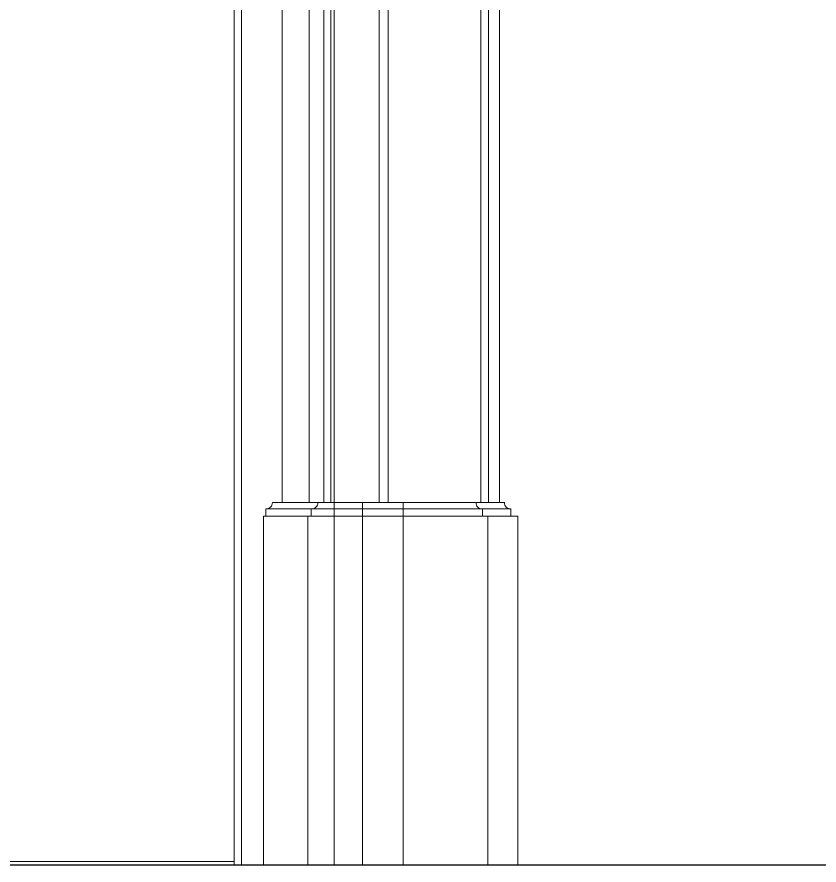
# Model space of a CAD drawing. Header units: inches. Extents: x -12478 to 399182, y -16583 to 525552.
# Drawn here: x 16841.7 to 17284.2, y 2.5 to 470.5 of the extents above; entities that cross this region are included whole.
import ezdxf

# ---------------------------------------------------------------- set-up
doc = ezdxf.new("R2010")
doc.units = ezdxf.units.IN
doc.header["$LTSCALE"] = 1000
doc.header["$MEASUREMENT"] = 0
doc.linetypes.add('HIDDEN2', pattern=[0.1875, 0.125, -0.0625])
for name, color, linetype in [('8', 8, 'Continuous'), ('Layer7', 8, 'Continuous'), ('WOOD', 23, 'Continuous')]:
    doc.layers.add(name, color=color, linetype=linetype)

# ---------------------------------------------------------------- blocks, each defined once
blk = doc.blocks.new('A$C296266e4')
at = {"layer": 'Layer7', "linetype": 'HIDDEN2', "lineweight": 0, "ltscale": 30, "elevation": 0}
blk.add_lwpolyline([(101.32, 0), (101.32, 2600), (1010, 2600), (1010, 0)], dxfattribs=at)
at = {"layer": 'WOOD', "lineweight": 0}
for p, q in [((1025.8, 0, 0), (1025.8, 200, 0)), ((1048.2, 0, 0), (1048.2, 200, 0)), ((972.47, 196.46, 0), (1107.54, 196.46, 0)), ((1107.54, 192.46, 0), (972.47, 192.46, 0)), ((995.55, 0, 0), (995.58, 192.47, 0)), ((1094.91, 0, 0), (1094.94, 192.45, 0)), ((1111.32, 0, 0), (13.68, 0, 0))]:
    blk.add_line(p, q, dxfattribs=at)
at = {"layer": 'WOOD', "lineweight": 0, "elevation": 0}
for points in [[(1101.32, 200), (1101.32, 2691.32), (941.32, 2691.32)], [(1095.31, 200), (1095.31, 2685.31), (941.32, 2685.31)], [(1090.91, 200), (1090.91, 2680.91), (941.32, 2680.91)], [(1039.84, 200), (1039.84, 2629.83), (941.32, 2629.83)], [(1034.87, 200), (1034.87, 2624.87), (941.32, 2624.87)], [(1008.32, 200), (1008.32, 2598.31), (941.32, 2598.31)], [(1004.32, 200), (1004.32, 2594.32), (941.32, 2594.32)], [(996.32, 200), (996.32, 2586.32), (941.32, 2586.32)], [(981.32, 200), (981.32, 2571.32), (941.32, 2571.32)], [(959, 0), (959, 2548.99), (941.32, 2548.99)], [(955, 0), (955, 2545), (941.32, 2545)], [(955, 2545), (955, 0)], [(160, 2), (955, 2)]]:
    blk.add_lwpolyline(points, dxfattribs=at)
for points in [[(1111.32, 0), (1111.32, 0), (1111.32, 192.46), (1107.54, 192.46), (1107.54, 196.46, -0.423814), (1104, 200), (1104, 200), (976, 200, -0.430156), (972.47, 196.46), (972.47, 192.46), (971.07, 192.46), (971.07, 0), (1111.32, 0)], [(993.69, 192.45), (997.48, 192.44), (997.48, 196.45, 0.454305), (1001.01, 199.99), (1005.02, 199.99)], [(1094.94, 192.45), (1091.87, 192.44), (1091.87, 196.45, -0.454305), (1088.34, 199.99), (1084.33, 199.99)]]:
    blk.add_lwpolyline(points, format="xyb", dxfattribs=at)

msp = doc.modelspace()

# ---------------------------------------------------------------- linework, layer by layer
at = {"layer": '8', "color": 1}
msp.add_lwpolyline([(-19.22, 14341.63), (18611.5, 14341.63), (18611.5, 2.54), (-19.22, 2.54)], close=True, dxfattribs=at)

# ---------------------------------------------------------------- block references
at = {"color": 8}
msp.add_blockref('A$C296266e4', (16006.65, 2.54, 0), dxfattribs=at)

doc.saveas('drawing.dxf')
